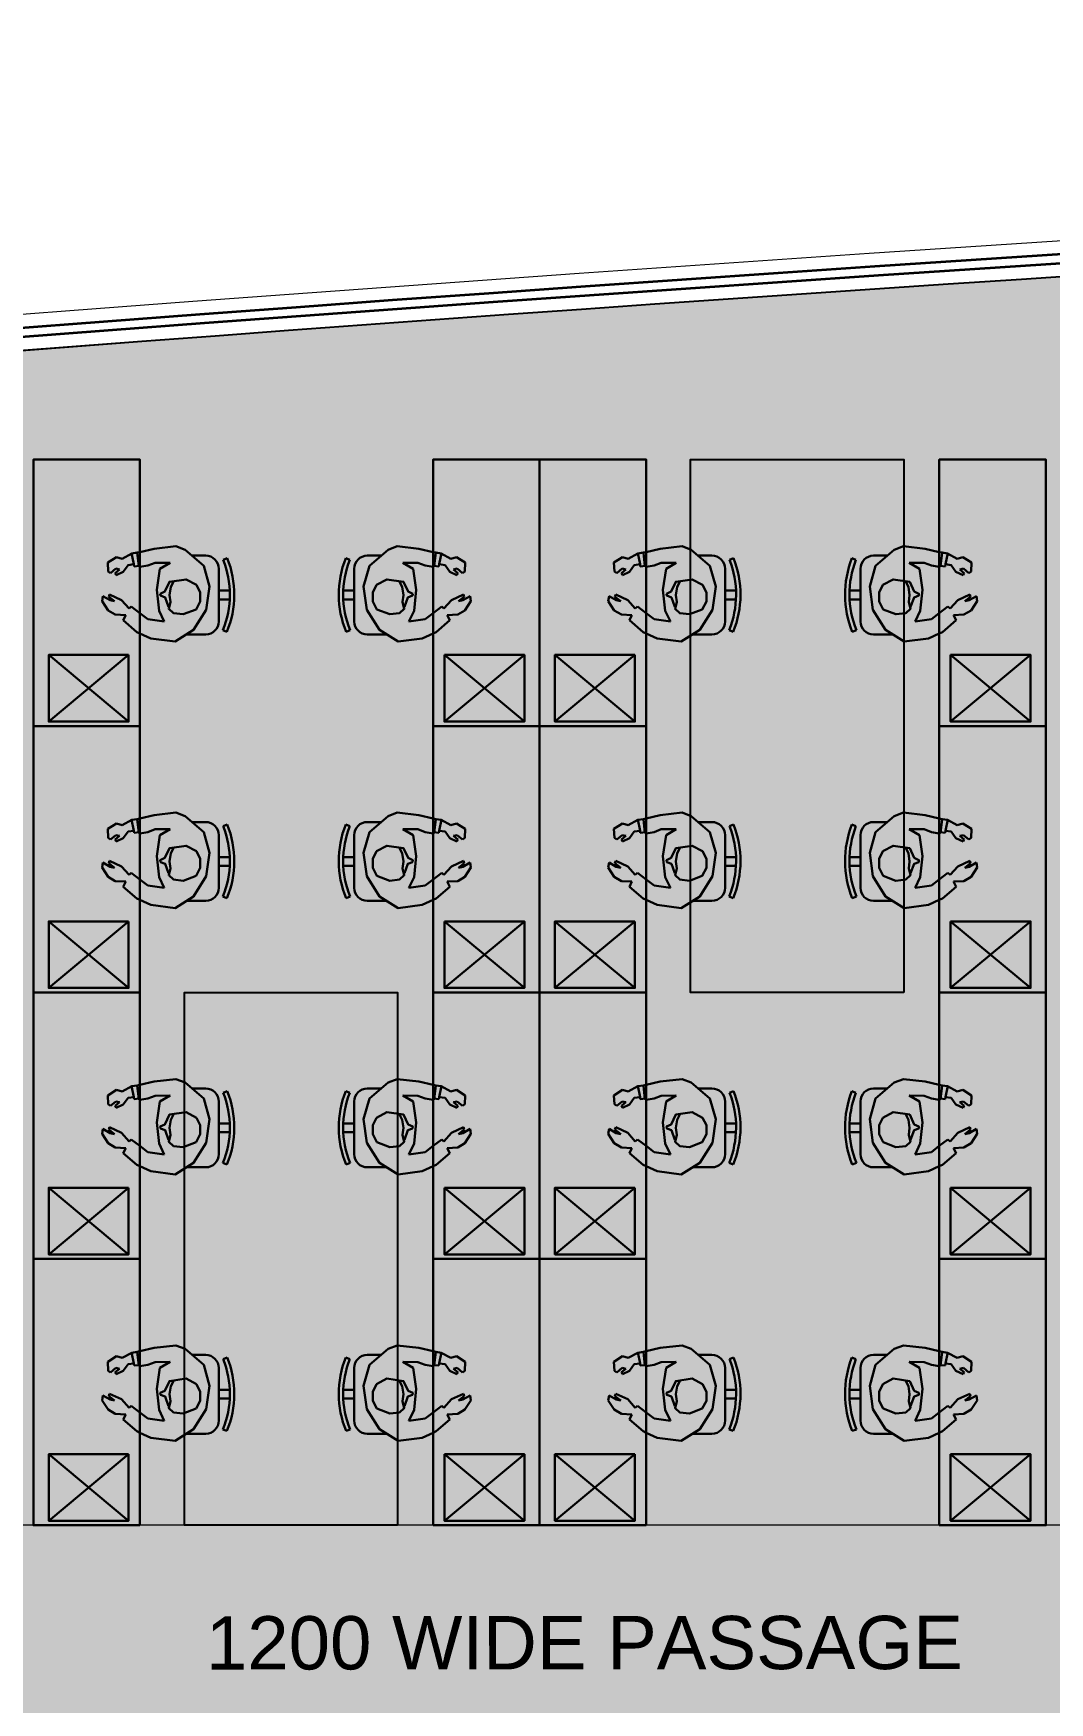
# Model space of a CAD drawing. Header units: millimetres. Extents: x 263321 to 4958806, y 33647 to 987811.
# Drawn here: x 2355952 to 2361673, y 496134 to 505533 of the extents above; entities that cross this region are included whole.
import ezdxf

# ---------------------------------------------------------------- set-up
doc = ezdxf.new("R2010")
doc.units = ezdxf.units.MM
for name, color, linetype, lineweight in [('A-FURN-MODULAR', 6, 'Continuous', 18), ('A-FURN-TABLE-GROMMET', 7, 'Continuous', 9), ('A-PLAN-THIN', 251, 'Continuous', 15), ('Base 7th & 9th', 250, 'Continuous', 35), ('FURNITURE', 30, 'Continuous', 5)]:
    doc.layers.add(name, color=color, linetype=linetype, lineweight=lineweight)
for name, color, linetype in [('CEILING TOA', 7, 'Continuous'), ('CH - MAN', 8, 'Continuous'), ('FLOORING TOA', 7, 'Continuous'), ('TEXT', 250, 'Continuous')]:
    doc.layers.add(name, color=color, linetype=linetype)
doc.styles.add('ARIAL', font='arial.ttf')

# ---------------------------------------------------------------- blocks, each defined once
blk = doc.blocks.new('EWDSXC')
at = {"layer": 'FURNITURE', "color": 20, "lineweight": 30}
for p, q in [((2181354.7, 122523.5), (2181804.7, 122898.5)), ((2181354.7, 122898.5), (2181804.7, 122523.5)), ((2181890.8, 121423.5), (2181290.8, 121423.5))]:
    blk.add_line(p, q, dxfattribs=at)
at = {"layer": 'FURNITURE', "color": 8, "lineweight": 30}
for p, q in [((2180988.7, 122382.5, 0), (2180917.2, 122269.7, 0)), ((2181029.8, 122408.2, 0), (2180920.8, 122408.2, 0)), ((2181093.5, 122448.2, 0), (2180988.7, 122382.5, 0)), ((2181229.6, 122430.8, 0), (2181093.5, 122448.2, 0)), ((2181290.8, 122402.6, 0), (2181229.6, 122430.8, 0)), ((2181308.1, 122394.6, 0), (2181290.8, 122402.6, 0)), ((2181385.3, 122328.3, 0), (2181308.1, 122394.6, 0)), ((2180846.8, 122334.2, 0), (2180846.8, 122038.2, 0)), ((2181183.6, 122274.7, 0), (2181154.5, 122335.4, 0)), ((2181154.5, 122335.4, 0), (2181246.3, 122322.2, 0)), ((2181290.8, 122288.2, 0), (2181246.3, 122322.2, 0)), ((2181290.8, 122288.2, 0), (2181339.7, 122250.9, 0)), ((2181370.8, 122299.7, 0), (2181385.3, 122328.3, 0)), ((2181429.8, 122296.2, 0), (2181370.8, 122299.7, 0)), ((2181470.4, 122272.3, 0), (2181429.8, 122296.2, 0)), ((2180917.2, 122269.7, 0), (2180899.1, 122138.1, 0)), ((2181196.3, 122156, 0), (2181183.6, 122274.7, 0)), ((2181339.7, 122250.9, 0), (2181352.2, 122262, 0)), ((2181352.2, 122262, 0), (2181395.1, 122214.3, 0)), ((2181395.1, 122214.3, 0), (2181461.8, 122183.1, 0)), ((2181466.7, 122196, 0), (2181434.4, 122221.3, 0)), ((2181434.4, 122221.3, 0), (2181459.2, 122215.6, 0)), ((2181459.2, 122215.6, 0), (2181499.8, 122192.4, 0)), ((2181461.8, 122183.1, 0), (2181466.7, 122196, 0)), ((2181504.2, 122220.5, 0), (2181470.4, 122272.3, 0)), ((2181499.8, 122192.4, 0), (2181504.2, 122220.5, 0)), ((2180899.1, 122138.1, 0), (2180932.1, 122020.8, 0)), ((2181179, 122037.9, 0), (2181196.3, 122156, 0)), ((2180932.1, 122020.8, 0), (2181037.2, 121931, 0)), ((2181121.3, 122003.8, 0), (2181205.9, 122005.1, 0)), ((2181205.9, 122005.1, 0), (2181246.3, 122020.5, 0)), ((2181290.8, 122028, 0), (2181246.3, 122020.5, 0)), ((2181294.6, 122027.8, 0), (2181290.1, 122028, 0)), ((2181295.2, 122021.6, 0), (2181294.6, 122027.8, 0)), ((2181323.9, 122025.1, 0), (2181295.2, 122021.6, 0)), ((2181325.1, 122012.8, 0), (2181323.9, 122025.1, 0)), ((2181358.1, 122017.3, 0), (2181325.1, 122012.8, 0)), ((2181384.6, 122055.1, 0), (2181358.1, 122017.3, 0)), ((2181424.8, 122073.8, 0), (2181384.6, 122055.1, 0)), ((2181405.7, 122042.3, 0), (2181430.2, 122062.6, 0)), ((2181426.5, 122037.5, 0), (2181405.7, 122042.3, 0)), ((2181423.6, 121972.4, 0), (2181472.5, 122003.1, 0)), ((2181430.2, 122062.6, 0), (2181424.8, 122073.8, 0)), ((2181456.2, 122062.7, 0), (2181426.5, 122037.5, 0)), ((2181470, 122053.5, 0), (2181456.2, 122062.7, 0)), ((2181472.5, 122003.1, 0), (2181470, 122053.5, 0)), ((2180920.8, 121964.2, 0), (2180998.3, 121964.2, 0)), ((2181037.2, 121931, 0), (2181088.5, 121911.2, 0)), ((2181088.5, 121911.2, 0), (2181211.3, 121925.1, 0)), ((2181290.8, 121943.7, 0), (2181211.3, 121925.1, 0)), ((2181290.8, 121943.7, 0), (2181306.2, 121947.3, 0)), ((2181306.2, 121947.3, 0), (2181337.2, 121952.2, 0)), ((2181337.2, 121952.2, 0), (2181391.8, 121981.6, 0)), ((2181391.8, 121981.6, 0), (2181423.6, 121972.4, 0))]:
    blk.add_line(p, q, dxfattribs=at)
at = {"layer": 'FURNITURE', "color": 20, "lineweight": 30}
for points in [[(2181290.8, 122923.5), (2181290.8, 121423.5), (2181890.8, 121423.5), (2181890.8, 122923.5)], [(2181354.7, 122523.5), (2181354.7, 122898.5), (2181804.7, 122898.5), (2181804.7, 122523.5)]]:
    blk.add_lwpolyline(points, close=True, dxfattribs=at)
at = {"layer": 'FURNITURE', "color": 8, "lineweight": 30, "elevation": 0}
for points in [[(2180801, 122392.9), (2180823.8, 122383.6)], [(2181102.2, 122111.7), (2181117.2, 122140.2), (2181123.6, 122186.5), (2181118.7, 122225), (2181128.6, 122264.2), (2181101.5, 122288.5), (2181046.8, 122294.4), (2180974.9, 122267.2), (2180951.6, 122222.4), (2180951.6, 122171.8), (2180973, 122129), (2181031.3, 122097.9), (2181124.6, 122111.5), (2181150, 122166.6), (2181176.4, 122178.7), (2181175, 122189.4), (2181148.6, 122199.4), (2181129.4, 122252.8)], [(2180784.7, 122210.7), (2180846.8, 122210.7)], [(2180784.7, 122161.4), (2180846.8, 122161.4)], [(2181179, 122037.9), (2181121.3, 122003.8)], [(2181297.6, 122023.1), (2181306.6, 121949.2)], [(2181325.1, 122012.8), (2181338.7, 121949.9)], [(2180799, 121978.7), (2180821.8, 121988)]]:
    blk.add_lwpolyline(points, dxfattribs=at)
blk.add_lwpolyline([(2181290.1, 122028, 0.034638), (2181290.8, 122038.2), (2181290.8, 122288.2)], format="xyb", dxfattribs=at)
at = {"layer": 'FURNITURE', "color": 8, "lineweight": 30}
for centre, radius, start, end in [((2181317.2, 122183.3, 0), 557.1, 157.90057, 201.54195), ((2181317.2, 122183.3, 0), 532.5, 157.90057, 201.51614), ((2180920.8, 122334.2, 0), 74, 89.99989, 179.99989), ((2180920.8, 122038.2, 0), 74, 179.99989, 269.99989)]:
    blk.add_arc(centre, radius, start, end, dxfattribs=at)

msp = doc.modelspace()

# ---------------------------------------------------------------- hatches: boundary and pattern name
at = {"layer": 'CEILING TOA', "true_color": 0x939598}
h = msp.add_hatch(color=252, dxfattribs=at)
h.dxf.hatch_style = 1
h.paths.add_polyline_path([(2360851.6, 500133.1), (2359651.6, 500133.1), (2359651.6, 503133.1), (2360851.6, 503133.1)])
at = {"layer": 'CEILING TOA', "true_color": 0x7aafdf}
h = msp.add_hatch(color=143, dxfattribs=at)
h.dxf.hatch_style = 1
h.paths.add_polyline_path([(2358001.6, 497133.1), (2356801.6, 497133.1), (2356801.6, 500133.1), (2358001.6, 500133.1)])
at = {"layer": 'FLOORING TOA', "true_color": 0xc7c8ca}
h = msp.add_hatch(dxfattribs=at)
h.set_pattern_fill('EARTH', color=9, scale=120)
edge = h.paths.add_edge_path()
edge.add_line((2399150.3, 470683.1), (2406751.6, 470683.1))
edge.add_line((2406751.6, 470683.1), (2406751.6, 489283.1))
edge.add_line((2406751.6, 489283.1), (2406777, 491421.9))
edge.add_line((2406777, 491421.9), (2410711.6, 491383.1))
edge.add_line((2410711.6, 491383.1), (2410711.6, 490662.8))
edge.add_line((2410711.6, 490662.8), (2412251.6, 490662.8))
edge.add_line((2412251.6, 490662.8), (2412251.6, 491383.1))
edge.add_line((2412251.6, 491383.1), (2413501.6, 491383.1))
edge.add_line((2413501.6, 491383.1), (2413501.6, 490641.9))
edge.add_line((2413501.6, 490641.9), (2414541.6, 490641.9))
edge.add_line((2414541.6, 490641.9), (2414541.6, 491383.1))
edge.add_line((2414541.6, 491383.1), (2419059.8, 491383.1))
edge.add_line((2419059.8, 491383.1), (2419290.9, 492883.1))
edge.add_line((2419290.9, 492883.1), (2413191.6, 492883.1))
edge.add_line((2413191.6, 492883.1), (2413191.6, 495458.2))
edge.add_line((2413191.6, 495458.2), (2416206.2, 495458.2))
edge.add_line((2416206.2, 495458.2), (2416206.2, 496558.2))
edge.add_line((2416206.2, 496558.2), (2413191.6, 496558.2))
edge.add_line((2413191.6, 496558.2), (2413191.6, 498963.1))
edge.add_line((2413191.6, 498963.1), (2411651.6, 498963.1))
edge.add_line((2411651.6, 498963.1), (2411651.6, 492883.1))
edge.add_line((2411651.6, 492883.1), (2404451.6, 492883.1))
edge.add_line((2404451.6, 492883.1), (2404452.6, 502283.1))
edge.add_line((2404452.6, 502283.1), (2402951.6, 502283.1))
edge.add_line((2402951.6, 502283.1), (2402951.4, 497183.5))
edge.add_line((2402951.4, 497183.5), (2402951.6, 497133.1))
edge.add_line((2402951.6, 497133.1), (2399951.6, 497133.1))
edge.add_line((2399951.6, 497133.1), (2399951.6, 505326.9))
edge.add_arc((2397396.4, -38564.5), 543897.4, 89.730828, 95.307778)
edge.add_line((2347082.8, 503000.8), (2347082.9, 472483.1))
edge.add_line((2347082.9, 472483.1), (2343851.6, 472483.1))
edge.add_line((2343851.6, 472483.1), (2343851.6, 458383.2))
edge.add_line((2343851.6, 458383.2), (2354252.4, 458383.2))
edge.add_line((2354252.4, 458383.2), (2354252.7, 455753.4))
edge.add_arc((2374151.3, 141679.3), 314703.8, 88.069715, 93.625218, ccw=False)
edge.add_line((2384751.6, 456204.5), (2384751.6, 459200.3))
edge.add_line((2384751.6, 459200.3), (2394751.8, 459200.3))
edge.add_line((2394751.8, 459200.3), (2394749.6, 457484.3))
edge.add_line((2394749.6, 457484.3), (2395751.6, 457483.1))
edge.add_line((2395751.6, 457483.1), (2395751.6, 458383.1))
edge.add_line((2395751.6, 458383.1), (2396651.6, 458383.1))
edge.add_line((2396651.6, 458383.1), (2396651.6, 459197.4))
edge.add_line((2396651.6, 459197.4), (2399811.2, 459198))
edge.add_line((2399811.2, 459198), (2399811.2, 460833.1))
edge.add_line((2399811.2, 460833.1), (2398551.6, 460833.1))
edge.add_line((2398551.6, 460833.1), (2398551.6, 466883.1))
edge.add_line((2398551.6, 466883.1), (2403551.7, 466883.1))
edge.add_line((2403551.7, 466883.1), (2403551.7, 465533.1))
edge.add_line((2403551.7, 465533.1), (2407851.7, 465533.1))
edge.add_line((2407851.7, 465533.1), (2407851.7, 460783.1))
edge.add_line((2407851.7, 460783.1), (2409491.6, 460783.1))
edge.add_line((2409491.6, 460783.1), (2409496.3, 466883.1))
edge.add_line((2409496.3, 466883.1), (2415285.8, 466883.1))
edge.add_line((2415285.8, 466883.1), (2415516.9, 468383.1))
edge.add_line((2415516.9, 468383.1), (2399151.6, 468383.1))
edge.add_arc((2399151.6, 468983.1), 600, 180.00022, 269.99765, ccw=False)
edge.add_line((2398551.6, 468983.1), (2398551.6, 470083.1))
edge.add_arc((2399151.6, 470083.1), 600, 90.12503, 179.99987, ccw=False)
edge = h.paths.add_edge_path(flags=16)
edge.add_line((2350804.3, 495933.1), (2349254.3, 495933.1))
edge.add_arc((2349254.3, 495533.1), 400, 90.00028, 179.78887)
edge.add_line((2348854.3, 495534.5), (2348854.3, 492844.4))
edge.add_line((2348854.3, 492844.4), (2350804.3, 492844.4))
edge.add_line((2350804.3, 492844.4), (2350804.3, 495933.1))
h.paths.add_polyline_path([(2380451.6, 495933.1), (2394411.6, 495933.1), (2394411.6, 489283.1), (2388129.7, 489289.9), (2388129.7, 487283.1), (2379984.7, 487283), (2379984.7, 489283.1), (2380551.6, 489283.1)], flags=16)
edge = h.paths.add_edge_path(flags=16)
edge.add_line((2404951.6, 487283.1), (2348951.6, 487283.1))
edge.add_arc((2348951.6, 486983.1), 300, 90, 179.99701)
edge.add_line((2348651.6, 486983.1), (2348650.9, 472483.1))
edge.add_line((2348650.9, 472483.1), (2404951.6, 472483.1))
edge.add_line((2404951.6, 472483.1), (2404951.6, 487283.1))
h.paths.add_polyline_path([(2396751.6, 460833.1), (2396751.6, 464283.1)], flags=16)

# ---------------------------------------------------------------- linework, layer by layer
at = {"layer": 'A-FURN-TABLE-GROMMET'}
msp.add_line((2402851.6, 497133.1), (2349254.3, 497133.1, 0), dxfattribs=at)
at = {"layer": 'A-PLAN-THIN', "elevation": 0}
msp.add_lwpolyline([(2410251.6, 502383.1), (2410251.6, 505383.1, 0.031946), (2340551.6, 502562.7), (2340551.6, 487283.1), (2340751.6, 487283.1), (2340751.6, 502383.1, -0.031773), (2410051.6, 505187.2)], format="xyb", dxfattribs=at)
at = {"layer": 'Base 7th & 9th', "color": 4, "ltscale": 500, "elevation": 0}
msp.add_lwpolyline([(2410176.6, 502383.1), (2410176.6, 505309.8, 0.031881), (2340626.6, 502495.2), (2340626.6, 487283.1), (2340676.6, 487283.1), (2340676.6, 502450.6, -0.031837), (2410126.6, 505260.4), (2410126.6, 502383.1)], format="xyb", dxfattribs=at)
at = {"layer": 'CEILING TOA', "elevation": 0}
for points in [[(2360851.6, 500133.1), (2359651.6, 500133.1), (2359651.6, 503133.1), (2360851.6, 503133.1)], [(2358001.6, 497133.1), (2356801.6, 497133.1), (2356801.6, 500133.1), (2358001.6, 500133.1)]]:
    msp.add_lwpolyline(points, close=True, dxfattribs=at)
at = {"layer": 'CH - MAN'}
msp.add_lwpolyline([(2399951.6, 505326.9, 0.024339), (2347082.8, 503000.8)], format="xyb", dxfattribs=at)
at = {"layer": 'FLOORING TOA'}
msp.add_lwpolyline([(2399951.6, 505326.9, 0.024339), (2347082.8, 503000.8)], format="xyb", dxfattribs=at)

# ---------------------------------------------------------------- block references
at = {"layer": 'A-FURN-MODULAR', "rotation": 180}
for p in [(4537842.4, 624556.6, 0), (4540692.4, 624556.6, 0), (4537842.4, 623056.6, 0), (4540692.4, 623056.6, 0), (4537842.4, 621556.6, 0), (4540692.4, 621556.6, 0), (4537842.4, 620056.6, 0), (4540692.4, 620056.6, 0)]:
    msp.add_blockref('EWDSXC', p, dxfattribs=at)
at = {"layer": 'A-FURN-MODULAR', "xscale": -1, "rotation": 180}
for p in [(176910.8, 624556.6, 0), (179760.8, 624556.6, 0), (176910.8, 623056.6, 0), (179760.8, 623056.6, 0), (176910.8, 621556.6, 0), (179760.8, 621556.6, 0), (176910.8, 620056.6, 0), (179760.8, 620056.6, 0)]:
    msp.add_blockref('EWDSXC', p, dxfattribs=at)

# ---------------------------------------------------------------- texts
at = {"layer": 'TEXT', "insert": (2355554, 496315.5), "char_height": 300, "width": 6931.743, "attachment_point": 7, "rotation": 0.0346, "style": 'ARIAL'}
msp.add_mtext('\\pi1368.63411;1200 WIDE PASSAGE', dxfattribs=at)

doc.saveas('drawing.dxf')
